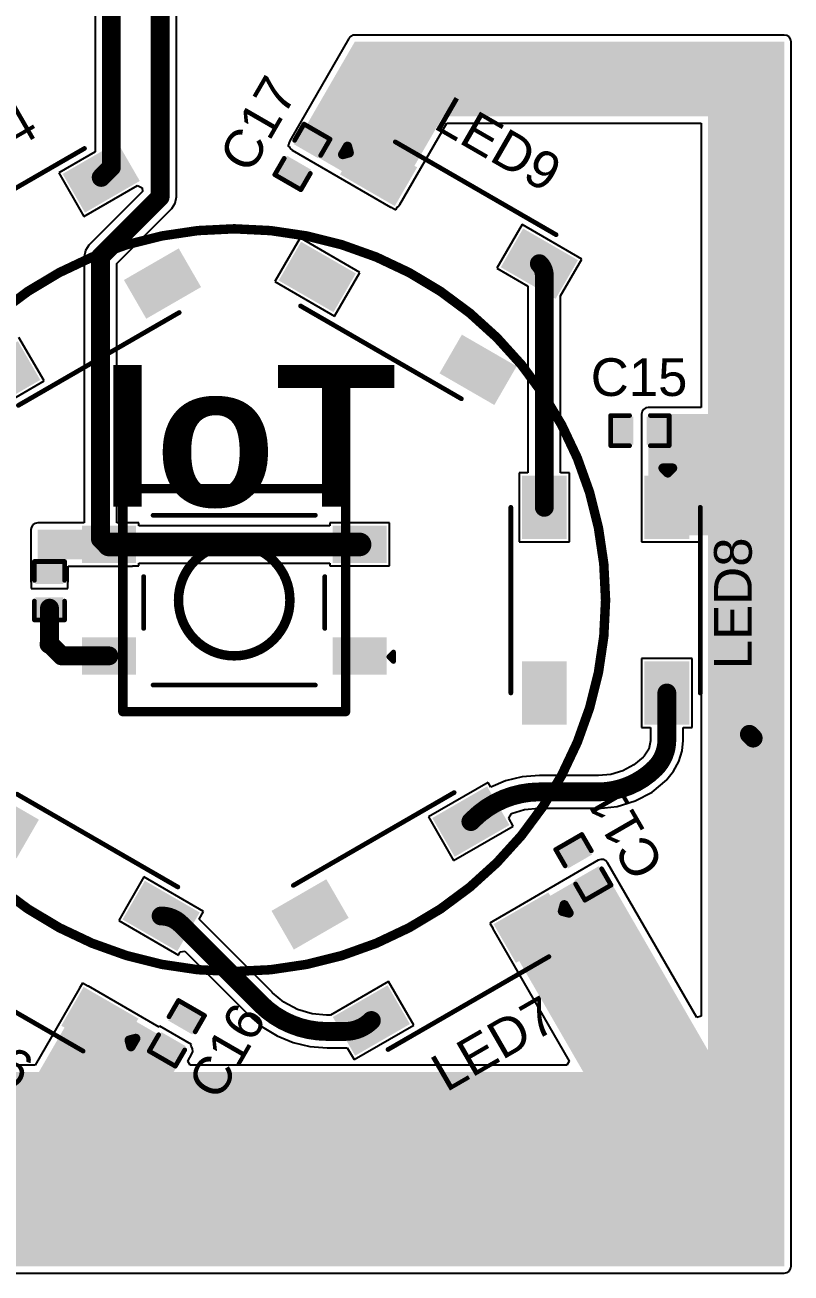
# Model space of a CAD drawing. Header units: inches. Extents: x -5 to 433, y -20 to 71.
# Drawn here: x 34.36 to 54.99, y 6.88 to 40.49 of the extents above; entities that cross this region are included whole.
import ezdxf

# ---------------------------------------------------------------- set-up
doc = ezdxf.new("R2010")
doc.units = ezdxf.units.IN
for name, color, linetype in [('Deimensions', 6, 'Continuous'), ('Top Layer', 1, 'Continuous'), ('Top Overlay', 2, 'Continuous'), ('Top Paste', 8, 'Continuous'), ('Top Solder', 216, 'Continuous')]:
    doc.layers.add(name, color=color, linetype=linetype)
doc.styles.add('Arial', font='', dxfattribs={"height": 0.2})
doc.styles.add('Arial_Bold', font='', dxfattribs={"height": 0.2})
doc.styles.get('Arial').set_extended_font_data('Arial')
doc.styles.get('Arial_Bold').set_extended_font_data('Arial', bold=True)

# ---------------------------------------------------------------- blocks, each defined once
blk = doc.blocks.new('C___0402_13')
at = {"layer": 'Top Layer'}
for points in [[(-0.699, -0.318), (-0.699, 0.318), (-0.241, 0.318), (-0.241, -0.318)], [(0.241, -0.318), (0.241, 0.318), (0.699, 0.318), (0.699, -0.318)]]:
    blk.add_hatch(color=1, dxfattribs=at).paths.add_polyline_path(points)
at = {"layer": 'Top Paste'}
for points in [[(-0.699, -0.318), (-0.699, 0.318), (-0.241, 0.318), (-0.241, -0.318)], [(0.241, -0.318), (0.241, 0.318), (0.699, 0.318), (0.699, -0.318)]]:
    blk.add_hatch(color=8, dxfattribs=at).paths.add_polyline_path(points)
at = {"layer": 'Top Solder'}
for points in [[(-0.758, -0.377), (-0.758, 0.377), (-0.181, 0.377), (-0.181, -0.377)], [(0.181, -0.377), (0.181, 0.377), (0.758, 0.377), (0.758, -0.377)]]:
    blk.add_hatch(color=216, dxfattribs=at).paths.add_polyline_path(points)
at = {"layer": 'Top Overlay'}
for points in [[(-0.787, 0.406, 0.127, 0.127, 0), (-0.279, 0.406, 0.127, 0.127, 0)], [(-0.787, 0.406, 0.127, 0.127, 0), (-0.787, -0.406, 0.127, 0.127, 0)], [(0.279, 0.406, 0.127, 0.127, 0), (0.787, 0.406, 0.127, 0.127, 0)], [(0.787, 0.406, 0.127, 0.127, 0), (0.787, -0.406, 0.127, 0.127, 0)], [(-0.787, -0.406, 0.127, 0.127, 0), (-0.279, -0.406, 0.127, 0.127, 0)], [(0.279, -0.406, 0.127, 0.127, 0), (0.787, -0.406, 0.127, 0.127, 0)]]:
    blk.add_lwpolyline(points, format="xyseb", dxfattribs=at)
for points in [[(-0.819, 0.406, 0.0635, 0.0635, 1), (-0.756, 0.406, 0.0635, 0.0635, 1)], [(-0.819, 0.406, 0.0635, 0.0635, 1), (-0.756, 0.406, 0.0635, 0.0635, 1)], [(-0.311, 0.406, 0.0635, 0.0635, 1), (-0.248, 0.406, 0.0635, 0.0635, 1)], [(0.248, 0.406, 0.0635, 0.0635, 1), (0.311, 0.406, 0.0635, 0.0635, 1)], [(0.756, 0.406, 0.0635, 0.0635, 1), (0.819, 0.406, 0.0635, 0.0635, 1)], [(0.756, 0.406, 0.0635, 0.0635, 1), (0.819, 0.406, 0.0635, 0.0635, 1)], [(-0.819, -0.406, 0.0635, 0.0635, 1), (-0.756, -0.406, 0.0635, 0.0635, 1)], [(-0.819, -0.406, 0.0635, 0.0635, 1), (-0.756, -0.406, 0.0635, 0.0635, 1)], [(-0.311, -0.406, 0.0635, 0.0635, 1), (-0.248, -0.406, 0.0635, 0.0635, 1)], [(0.248, -0.406, 0.0635, 0.0635, 1), (0.311, -0.406, 0.0635, 0.0635, 1)], [(0.756, -0.406, 0.0635, 0.0635, 1), (0.819, -0.406, 0.0635, 0.0635, 1)], [(0.756, -0.406, 0.0635, 0.0635, 1), (0.819, -0.406, 0.0635, 0.0635, 1)]]:
    blk.add_lwpolyline(points, format="xyseb", close=True, dxfattribs=at)
blk = doc.blocks.new('GT_TC074E_H080_L1_18')
at = {"layer": 'Top Layer'}
for points in [[(-4, 1.9), (-2.75, 1.9), (-2.75, 1.1), (-4, 1.1)], [(2.75, 1.9), (4, 1.9), (4, 1.1), (2.75, 1.1)], [(-4, -1.1), (-2.75, -1.1), (-2.75, -1.9), (-4, -1.9)], [(2.75, -1.1), (4, -1.1), (4, -1.9), (2.75, -1.9)]]:
    blk.add_hatch(color=1, dxfattribs=at).paths.add_polyline_path(points)
at = {"layer": 'Top Paste'}
for points in [[(-4, 1.9), (-2.75, 1.9), (-2.75, 1.1), (-4, 1.1)], [(2.75, 1.9), (4, 1.9), (4, 1.1), (2.75, 1.1)], [(-4, -1.1), (-2.75, -1.1), (-2.75, -1.9), (-4, -1.9)], [(2.75, -1.1), (4, -1.1), (4, -1.9), (2.75, -1.9)]]:
    blk.add_hatch(color=8, dxfattribs=at).paths.add_polyline_path(points)
at = {"layer": 'Top Solder'}
for points in [[(-4.102, 2.002), (-2.648, 2.002), (-2.648, 0.998), (-4.102, 0.998)], [(2.648, 2.002), (4.102, 2.002), (4.102, 0.998), (2.648, 0.998)], [(-4.102, -0.998), (-2.648, -0.998), (-2.648, -2.002), (-4.102, -2.002)], [(2.648, -0.998), (4.102, -0.998), (4.102, -2.002), (2.648, -2.002)]]:
    blk.add_hatch(color=216, dxfattribs=at).paths.add_polyline_path(points)
at = {"layer": 'Top Overlay'}
for points in [[(2.184, 2.286, 0.127, 0.127, 0), (-2.184, 2.286, 0.127, 0.127, 0)], [(-4.289, 1.652, 0.127, 0.127, 0), (-4.289, 1.398, 0.127, 0.127, 0)], [(-4.162, 1.525, 0.127, 0.127, 0), (-4.289, 1.652, 0.127, 0.127, 0)], [(-4.162, 1.525, 0.127, 0.127, 0), (-4.289, 1.398, 0.127, 0.127, 0)], [(-2.438, 0.762, 0.127, 0.127, 0), (-2.438, -0.635, 0.127, 0.127, 0)], [(2.438, 0.762, 0.127, 0.127, 0), (2.438, -0.635, 0.127, 0.127, 0)], [(2.184, -2.286, 0.127, 0.127, 0), (-2.184, -2.286, 0.127, 0.127, 0)]]:
    blk.add_lwpolyline(points, format="xyseb", dxfattribs=at)
for points in [[(-2.216, 2.286, 0.0635, 0.0635, 1), (-2.153, 2.286, 0.0635, 0.0635, 1)], [(2.153, 2.286, 0.0635, 0.0635, 1), (2.216, 2.286, 0.0635, 0.0635, 1)], [(-4.321, 1.652, 0.0635, 0.0635, 1), (-4.258, 1.652, 0.0635, 0.0635, 1)], [(-4.321, 1.652, 0.0635, 0.0635, 1), (-4.258, 1.652, 0.0635, 0.0635, 1)], [(-4.321, 1.398, 0.0635, 0.0635, 1), (-4.258, 1.398, 0.0635, 0.0635, 1)], [(-4.321, 1.398, 0.0635, 0.0635, 1), (-4.258, 1.398, 0.0635, 0.0635, 1)], [(-4.194, 1.525, 0.0635, 0.0635, 1), (-4.131, 1.525, 0.0635, 0.0635, 1)], [(-4.194, 1.525, 0.0635, 0.0635, 1), (-4.131, 1.525, 0.0635, 0.0635, 1)], [(-2.47, 0.762, 0.0635, 0.0635, 1), (-2.407, 0.762, 0.0635, 0.0635, 1)], [(2.407, 0.762, 0.0635, 0.0635, 1), (2.47, 0.762, 0.0635, 0.0635, 1)], [(-2.47, -0.635, 0.0635, 0.0635, 1), (-2.407, -0.635, 0.0635, 0.0635, 1)], [(2.407, -0.635, 0.0635, 0.0635, 1), (2.47, -0.635, 0.0635, 0.0635, 1)], [(-2.216, -2.286, 0.0635, 0.0635, 1), (-2.153, -2.286, 0.0635, 0.0635, 1)], [(2.153, -2.286, 0.0635, 0.0635, 1), (2.216, -2.286, 0.0635, 0.0635, 1)]]:
    blk.add_lwpolyline(points, format="xyseb", close=True, dxfattribs=at)
blk = doc.blocks.new('WS2812B_XF02_W_21')
at = {"layer": 'Top Layer'}
for points in [[(-3.25, 2.15), (-1.75, 2.15), (-1.75, 1.15), (-3.25, 1.15)], [(3.25, 1.15), (1.75, 1.15), (1.75, 2.15), (3.25, 2.15)], [(-3.25, -1.15), (-1.75, -1.15), (-1.75, -2.15), (-3.25, -2.15)], [(1.75, -1.15), (3.25, -1.15), (3.25, -2.15), (1.75, -2.15)]]:
    blk.add_hatch(color=1, dxfattribs=at).paths.add_polyline_path(points)
at = {"layer": 'Top Paste'}
for points in [[(-3.25, 2.15), (-1.75, 2.15), (-1.75, 1.15), (-3.25, 1.15)], [(3.25, 1.15), (1.75, 1.15), (1.75, 2.15), (3.25, 2.15)], [(-3.25, -1.15), (-1.75, -1.15), (-1.75, -2.15), (-3.25, -2.15)], [(1.75, -1.15), (3.25, -1.15), (3.25, -2.15), (1.75, -2.15)]]:
    blk.add_hatch(color=8, dxfattribs=at).paths.add_polyline_path(points)
at = {"layer": 'Top Solder'}
for points in [[(-3.352, 2.252), (-1.648, 2.252), (-1.648, 1.048), (-3.352, 1.048)], [(3.352, 1.048), (1.648, 1.048), (1.648, 2.252), (3.352, 2.252)], [(-3.352, -1.048), (-1.648, -1.048), (-1.648, -2.252), (-3.352, -2.252)], [(1.648, -1.048), (3.352, -1.048), (3.352, -2.252), (1.648, -2.252)]]:
    blk.add_hatch(color=216, dxfattribs=at).paths.add_polyline_path(points)
at = {"layer": 'Top Overlay'}
for points in [[(-2.5, 2.551, 0.127, 0.127, 0), (2.5, 2.551, 0.127, 0.127, 0)], [(-3.556, 1.549, 0.254, 0.254, 0), (-3.556, 1.803, 0.254, 0.254, 0)], [(-3.556, 1.803, 0.254, 0.254, 0), (-3.429, 1.676, 0.254, 0.254, 0)], [(-3.556, 1.549, 0.254, 0.254, 0), (-3.429, 1.676, 0.254, 0.254, 0)], [(-2.5, -2.551, 0.127, 0.127, 0), (2.5, -2.551, 0.127, 0.127, 0)]]:
    blk.add_lwpolyline(points, format="xyseb", dxfattribs=at)
for points in [[(-2.532, 2.551, 0.0635, 0.0635, 1), (-2.468, 2.551, 0.0635, 0.0635, 1)], [(2.468, 2.551, 0.0635, 0.0635, 1), (2.532, 2.551, 0.0635, 0.0635, 1)], [(-3.619, 1.803, 0.127, 0.127, 1), (-3.493, 1.803, 0.127, 0.127, 1)], [(-3.619, 1.803, 0.127, 0.127, 1), (-3.493, 1.803, 0.127, 0.127, 1)], [(-3.493, 1.676, 0.127, 0.127, 1), (-3.366, 1.676, 0.127, 0.127, 1)], [(-3.493, 1.676, 0.127, 0.127, 1), (-3.366, 1.676, 0.127, 0.127, 1)], [(-3.619, 1.549, 0.127, 0.127, 1), (-3.493, 1.549, 0.127, 0.127, 1)], [(-3.619, 1.549, 0.127, 0.127, 1), (-3.493, 1.549, 0.127, 0.127, 1)], [(-2.532, -2.551, 0.0635, 0.0635, 1), (-2.468, -2.551, 0.0635, 0.0635, 1)], [(2.468, -2.551, 0.0635, 0.0635, 1), (2.532, -2.551, 0.0635, 0.0635, 1)]]:
    blk.add_lwpolyline(points, format="xyseb", close=True, dxfattribs=at)
blk = doc.blocks.new('WS2812B_XF02_W_22')
at = {"layer": 'Top Layer'}
for points in [[(-3.25, 2.15), (-1.75, 2.15), (-1.75, 1.15), (-3.25, 1.15)], [(3.25, 1.15), (1.75, 1.15), (1.75, 2.15), (3.25, 2.15)], [(-3.25, -1.15), (-1.75, -1.15), (-1.75, -2.15), (-3.25, -2.15)], [(1.75, -1.15), (3.25, -1.15), (3.25, -2.15), (1.75, -2.15)]]:
    blk.add_hatch(color=1, dxfattribs=at).paths.add_polyline_path(points)
at = {"layer": 'Top Paste'}
for points in [[(-3.25, 2.15), (-1.75, 2.15), (-1.75, 1.15), (-3.25, 1.15)], [(3.25, 1.15), (1.75, 1.15), (1.75, 2.15), (3.25, 2.15)], [(-3.25, -1.15), (-1.75, -1.15), (-1.75, -2.15), (-3.25, -2.15)], [(1.75, -1.15), (3.25, -1.15), (3.25, -2.15), (1.75, -2.15)]]:
    blk.add_hatch(color=8, dxfattribs=at).paths.add_polyline_path(points)
at = {"layer": 'Top Solder'}
for points in [[(-3.352, 2.252), (-1.648, 2.252), (-1.648, 1.048), (-3.352, 1.048)], [(3.352, 1.048), (1.648, 1.048), (1.648, 2.252), (3.352, 2.252)], [(-3.352, -1.048), (-1.648, -1.048), (-1.648, -2.252), (-3.352, -2.252)], [(1.648, -1.048), (3.352, -1.048), (3.352, -2.252), (1.648, -2.252)]]:
    blk.add_hatch(color=216, dxfattribs=at).paths.add_polyline_path(points)
at = {"layer": 'Top Overlay'}
for points in [[(2.5, 2.551, 0.127, 0.127, 0), (-2.5, 2.551, 0.127, 0.127, 0)], [(-3.429, 1.676, 0.254, 0.254, 0), (-3.556, 1.803, 0.254, 0.254, 0)], [(-3.556, 1.549, 0.254, 0.254, 0), (-3.556, 1.803, 0.254, 0.254, 0)], [(-3.556, 1.549, 0.254, 0.254, 0), (-3.429, 1.676, 0.254, 0.254, 0)], [(2.5, -2.551, 0.127, 0.127, 0), (-2.5, -2.551, 0.127, 0.127, 0)]]:
    blk.add_lwpolyline(points, format="xyseb", dxfattribs=at)
for points in [[(-2.532, 2.551, 0.0635, 0.0635, 1), (-2.468, 2.551, 0.0635, 0.0635, 1)], [(2.468, 2.551, 0.0635, 0.0635, 1), (2.532, 2.551, 0.0635, 0.0635, 1)], [(-3.619, 1.803, 0.127, 0.127, 1), (-3.493, 1.803, 0.127, 0.127, 1)], [(-3.619, 1.803, 0.127, 0.127, 1), (-3.493, 1.803, 0.127, 0.127, 1)], [(-3.493, 1.676, 0.127, 0.127, 1), (-3.365, 1.676, 0.127, 0.127, 1)], [(-3.493, 1.676, 0.127, 0.127, 1), (-3.365, 1.676, 0.127, 0.127, 1)], [(-3.619, 1.549, 0.127, 0.127, 1), (-3.493, 1.549, 0.127, 0.127, 1)], [(-3.619, 1.549, 0.127, 0.127, 1), (-3.493, 1.549, 0.127, 0.127, 1)], [(-2.532, -2.551, 0.0635, 0.0635, 1), (-2.468, -2.551, 0.0635, 0.0635, 1)], [(2.468, -2.551, 0.0635, 0.0635, 1), (2.532, -2.551, 0.0635, 0.0635, 1)]]:
    blk.add_lwpolyline(points, format="xyseb", close=True, dxfattribs=at)
blk = doc.blocks.new('WS2812B_XF02_W_23')
at = {"layer": 'Top Layer'}
for points in [[(-3.25, 2.15), (-1.75, 2.15), (-1.75, 1.15), (-3.25, 1.15)], [(3.25, 1.15), (1.75, 1.15), (1.75, 2.15), (3.25, 2.15)], [(-3.25, -1.15), (-1.75, -1.15), (-1.75, -2.15), (-3.25, -2.15)], [(1.75, -1.15), (3.25, -1.15), (3.25, -2.15), (1.75, -2.15)]]:
    blk.add_hatch(color=1, dxfattribs=at).paths.add_polyline_path(points)
at = {"layer": 'Top Paste'}
for points in [[(-3.25, 2.15), (-1.75, 2.15), (-1.75, 1.15), (-3.25, 1.15)], [(3.25, 1.15), (1.75, 1.15), (1.75, 2.15), (3.25, 2.15)], [(-3.25, -1.15), (-1.75, -1.15), (-1.75, -2.15), (-3.25, -2.15)], [(1.75, -1.15), (3.25, -1.15), (3.25, -2.15), (1.75, -2.15)]]:
    blk.add_hatch(color=8, dxfattribs=at).paths.add_polyline_path(points)
at = {"layer": 'Top Solder'}
for points in [[(-3.352, 2.252), (-1.648, 2.252), (-1.648, 1.048), (-3.352, 1.048)], [(3.352, 1.048), (1.648, 1.048), (1.648, 2.252), (3.352, 2.252)], [(-3.352, -1.048), (-1.648, -1.048), (-1.648, -2.252), (-3.352, -2.252)], [(1.648, -1.048), (3.352, -1.048), (3.352, -2.252), (1.648, -2.252)]]:
    blk.add_hatch(color=216, dxfattribs=at).paths.add_polyline_path(points)
at = {"layer": 'Top Overlay'}
for points in [[(2.5, 2.551, 0.127, 0.127, 0), (-2.5, 2.551, 0.127, 0.127, 0)], [(-3.429, 1.676, 0.254, 0.254, 0), (-3.556, 1.803, 0.254, 0.254, 0)], [(-3.556, 1.549, 0.254, 0.254, 0), (-3.556, 1.803, 0.254, 0.254, 0)], [(-3.429, 1.676, 0.254, 0.254, 0), (-3.556, 1.549, 0.254, 0.254, 0)], [(2.5, -2.551, 0.127, 0.127, 0), (-2.5, -2.551, 0.127, 0.127, 0)]]:
    blk.add_lwpolyline(points, format="xyseb", dxfattribs=at)
for points in [[(-2.532, 2.551, 0.0635, 0.0635, 1), (-2.468, 2.551, 0.0635, 0.0635, 1)], [(2.468, 2.551, 0.0635, 0.0635, 1), (2.532, 2.551, 0.0635, 0.0635, 1)], [(-3.62, 1.803, 0.127, 0.127, 1), (-3.493, 1.803, 0.127, 0.127, 1)], [(-3.62, 1.803, 0.127, 0.127, 1), (-3.493, 1.803, 0.127, 0.127, 1)], [(-3.493, 1.676, 0.127, 0.127, 1), (-3.365, 1.676, 0.127, 0.127, 1)], [(-3.493, 1.676, 0.127, 0.127, 1), (-3.365, 1.676, 0.127, 0.127, 1)], [(-3.62, 1.549, 0.127, 0.127, 1), (-3.493, 1.549, 0.127, 0.127, 1)], [(-3.62, 1.549, 0.127, 0.127, 1), (-3.493, 1.549, 0.127, 0.127, 1)], [(-2.532, -2.551, 0.0635, 0.0635, 1), (-2.468, -2.551, 0.0635, 0.0635, 1)], [(2.468, -2.551, 0.0635, 0.0635, 1), (2.532, -2.551, 0.0635, 0.0635, 1)]]:
    blk.add_lwpolyline(points, format="xyseb", close=True, dxfattribs=at)
blk = doc.blocks.new('WS2812B_XF02_W_24')
at = {"layer": 'Top Layer'}
for points in [[(-3.25, 2.15), (-1.75, 2.15), (-1.75, 1.15), (-3.25, 1.15)], [(3.25, 1.15), (1.75, 1.15), (1.75, 2.15), (3.25, 2.15)], [(-3.25, -1.15), (-1.75, -1.15), (-1.75, -2.15), (-3.25, -2.15)], [(1.75, -1.15), (3.25, -1.15), (3.25, -2.15), (1.75, -2.15)]]:
    blk.add_hatch(color=1, dxfattribs=at).paths.add_polyline_path(points)
at = {"layer": 'Top Paste'}
for points in [[(-3.25, 2.15), (-1.75, 2.15), (-1.75, 1.15), (-3.25, 1.15)], [(3.25, 1.15), (1.75, 1.15), (1.75, 2.15), (3.25, 2.15)], [(-3.25, -1.15), (-1.75, -1.15), (-1.75, -2.15), (-3.25, -2.15)], [(1.75, -1.15), (3.25, -1.15), (3.25, -2.15), (1.75, -2.15)]]:
    blk.add_hatch(color=8, dxfattribs=at).paths.add_polyline_path(points)
at = {"layer": 'Top Solder'}
for points in [[(-3.352, 2.252), (-1.648, 2.252), (-1.648, 1.048), (-3.352, 1.048)], [(3.352, 1.048), (1.648, 1.048), (1.648, 2.252), (3.352, 2.252)], [(-3.352, -1.048), (-1.648, -1.048), (-1.648, -2.252), (-3.352, -2.252)], [(1.648, -1.048), (3.352, -1.048), (3.352, -2.252), (1.648, -2.252)]]:
    blk.add_hatch(color=216, dxfattribs=at).paths.add_polyline_path(points)
at = {"layer": 'Top Overlay'}
for points in [[(2.5, 2.551, 0.127, 0.127, 0), (-2.5, 2.551, 0.127, 0.127, 0)], [(-3.556, 1.803, 0.254, 0.254, 0), (-3.556, 1.549, 0.254, 0.254, 0)], [(-3.429, 1.676, 0.254, 0.254, 0), (-3.556, 1.803, 0.254, 0.254, 0)], [(-3.429, 1.676, 0.254, 0.254, 0), (-3.556, 1.549, 0.254, 0.254, 0)], [(2.5, -2.551, 0.127, 0.127, 0), (-2.5, -2.551, 0.127, 0.127, 0)]]:
    blk.add_lwpolyline(points, format="xyseb", dxfattribs=at)
for points in [[(-2.532, 2.551, 0.0635, 0.0635, 1), (-2.468, 2.551, 0.0635, 0.0635, 1)], [(2.468, 2.551, 0.0635, 0.0635, 1), (2.532, 2.551, 0.0635, 0.0635, 1)], [(-3.619, 1.803, 0.127, 0.127, 1), (-3.493, 1.803, 0.127, 0.127, 1)], [(-3.619, 1.803, 0.127, 0.127, 1), (-3.493, 1.803, 0.127, 0.127, 1)], [(-3.493, 1.676, 0.127, 0.127, 1), (-3.366, 1.676, 0.127, 0.127, 1)], [(-3.493, 1.676, 0.127, 0.127, 1), (-3.366, 1.676, 0.127, 0.127, 1)], [(-3.619, 1.549, 0.127, 0.127, 1), (-3.493, 1.549, 0.127, 0.127, 1)], [(-3.619, 1.549, 0.127, 0.127, 1), (-3.493, 1.549, 0.127, 0.127, 1)], [(-2.532, -2.551, 0.0635, 0.0635, 1), (-2.468, -2.551, 0.0635, 0.0635, 1)], [(2.468, -2.551, 0.0635, 0.0635, 1), (2.532, -2.551, 0.0635, 0.0635, 1)]]:
    blk.add_lwpolyline(points, format="xyseb", close=True, dxfattribs=at)
blk = doc.blocks.new('WS2812B_XF02_W_26')
at = {"layer": 'Top Layer'}
for points in [[(-3.25, 2.15), (-1.75, 2.15), (-1.75, 1.15), (-3.25, 1.15)], [(3.25, 1.15), (1.75, 1.15), (1.75, 2.15), (3.25, 2.15)], [(-3.25, -1.15), (-1.75, -1.15), (-1.75, -2.15), (-3.25, -2.15)], [(1.75, -1.15), (3.25, -1.15), (3.25, -2.15), (1.75, -2.15)]]:
    blk.add_hatch(color=1, dxfattribs=at).paths.add_polyline_path(points)
at = {"layer": 'Top Paste'}
for points in [[(-3.25, 2.15), (-1.75, 2.15), (-1.75, 1.15), (-3.25, 1.15)], [(3.25, 1.15), (1.75, 1.15), (1.75, 2.15), (3.25, 2.15)], [(-3.25, -1.15), (-1.75, -1.15), (-1.75, -2.15), (-3.25, -2.15)], [(1.75, -1.15), (3.25, -1.15), (3.25, -2.15), (1.75, -2.15)]]:
    blk.add_hatch(color=8, dxfattribs=at).paths.add_polyline_path(points)
at = {"layer": 'Top Solder'}
for points in [[(-3.352, 2.252), (-1.648, 2.252), (-1.648, 1.048), (-3.352, 1.048)], [(3.352, 1.048), (1.648, 1.048), (1.648, 2.252), (3.352, 2.252)], [(-3.352, -1.048), (-1.648, -1.048), (-1.648, -2.252), (-3.352, -2.252)], [(1.648, -1.048), (3.352, -1.048), (3.352, -2.252), (1.648, -2.252)]]:
    blk.add_hatch(color=216, dxfattribs=at).paths.add_polyline_path(points)
at = {"layer": 'Top Overlay'}
for points in [[(-2.5, 2.551, 0.127, 0.127, 0), (2.5, 2.551, 0.127, 0.127, 0)], [(-3.556, 1.803, 0.254, 0.254, 0), (-3.556, 1.549, 0.254, 0.254, 0)], [(-3.556, 1.803, 0.254, 0.254, 0), (-3.429, 1.676, 0.254, 0.254, 0)], [(-3.556, 1.549, 0.254, 0.254, 0), (-3.429, 1.676, 0.254, 0.254, 0)], [(-2.5, -2.551, 0.127, 0.127, 0), (2.5, -2.551, 0.127, 0.127, 0)]]:
    blk.add_lwpolyline(points, format="xyseb", dxfattribs=at)
for points in [[(-2.532, 2.551, 0.0635, 0.0635, 1), (-2.468, 2.551, 0.0635, 0.0635, 1)], [(2.468, 2.551, 0.0635, 0.0635, 1), (2.532, 2.551, 0.0635, 0.0635, 1)], [(-3.619, 1.803, 0.127, 0.127, 1), (-3.493, 1.803, 0.127, 0.127, 1)], [(-3.619, 1.803, 0.127, 0.127, 1), (-3.493, 1.803, 0.127, 0.127, 1)], [(-3.493, 1.676, 0.127, 0.127, 1), (-3.365, 1.676, 0.127, 0.127, 1)], [(-3.493, 1.676, 0.127, 0.127, 1), (-3.365, 1.676, 0.127, 0.127, 1)], [(-3.619, 1.549, 0.127, 0.127, 1), (-3.493, 1.549, 0.127, 0.127, 1)], [(-3.619, 1.549, 0.127, 0.127, 1), (-3.493, 1.549, 0.127, 0.127, 1)], [(-2.532, -2.551, 0.0635, 0.0635, 1), (-2.468, -2.551, 0.0635, 0.0635, 1)], [(2.468, -2.551, 0.0635, 0.0635, 1), (2.532, -2.551, 0.0635, 0.0635, 1)]]:
    blk.add_lwpolyline(points, format="xyseb", close=True, dxfattribs=at)
blk = doc.blocks.new('C___0402_32')
at = {"layer": 'Top Layer'}
for points in [[(-0.699, -0.318), (-0.699, 0.318), (-0.241, 0.318), (-0.241, -0.318)], [(0.241, -0.318), (0.241, 0.318), (0.699, 0.318), (0.699, -0.318)]]:
    blk.add_hatch(color=1, dxfattribs=at).paths.add_polyline_path(points)
at = {"layer": 'Top Paste'}
for points in [[(-0.699, -0.318), (-0.699, 0.318), (-0.241, 0.318), (-0.241, -0.318)], [(0.241, -0.318), (0.241, 0.318), (0.699, 0.318), (0.699, -0.318)]]:
    blk.add_hatch(color=8, dxfattribs=at).paths.add_polyline_path(points)
at = {"layer": 'Top Solder'}
for points in [[(-0.758, -0.377), (-0.758, 0.377), (-0.181, 0.377), (-0.181, -0.377)], [(0.181, -0.377), (0.181, 0.377), (0.758, 0.377), (0.758, -0.377)]]:
    blk.add_hatch(color=216, dxfattribs=at).paths.add_polyline_path(points)
at = {"layer": 'Top Overlay'}
for points in [[(-0.787, 0.406, 0.127, 0.127, 0), (-0.787, -0.406, 0.127, 0.127, 0)], [(-0.787, 0.406, 0.127, 0.127, 0), (-0.279, 0.406, 0.127, 0.127, 0)], [(0.279, 0.406, 0.127, 0.127, 0), (0.787, 0.406, 0.127, 0.127, 0)], [(0.787, 0.406, 0.127, 0.127, 0), (0.787, -0.406, 0.127, 0.127, 0)], [(-0.787, -0.406, 0.127, 0.127, 0), (-0.279, -0.406, 0.127, 0.127, 0)], [(0.279, -0.406, 0.127, 0.127, 0), (0.787, -0.406, 0.127, 0.127, 0)]]:
    blk.add_lwpolyline(points, format="xyseb", dxfattribs=at)
for points in [[(-0.819, 0.406, 0.0635, 0.0635, 1), (-0.756, 0.406, 0.0635, 0.0635, 1)], [(-0.819, 0.406, 0.0635, 0.0635, 1), (-0.756, 0.406, 0.0635, 0.0635, 1)], [(-0.311, 0.406, 0.0635, 0.0635, 1), (-0.248, 0.406, 0.0635, 0.0635, 1)], [(0.248, 0.406, 0.0635, 0.0635, 1), (0.311, 0.406, 0.0635, 0.0635, 1)], [(0.756, 0.406, 0.0635, 0.0635, 1), (0.819, 0.406, 0.0635, 0.0635, 1)], [(0.756, 0.406, 0.0635, 0.0635, 1), (0.819, 0.406, 0.0635, 0.0635, 1)], [(-0.819, -0.406, 0.0635, 0.0635, 1), (-0.756, -0.406, 0.0635, 0.0635, 1)], [(-0.819, -0.406, 0.0635, 0.0635, 1), (-0.756, -0.406, 0.0635, 0.0635, 1)], [(-0.311, -0.406, 0.0635, 0.0635, 1), (-0.248, -0.406, 0.0635, 0.0635, 1)], [(0.248, -0.406, 0.0635, 0.0635, 1), (0.311, -0.406, 0.0635, 0.0635, 1)], [(0.756, -0.406, 0.0635, 0.0635, 1), (0.819, -0.406, 0.0635, 0.0635, 1)], [(0.756, -0.406, 0.0635, 0.0635, 1), (0.819, -0.406, 0.0635, 0.0635, 1)]]:
    blk.add_lwpolyline(points, format="xyseb", close=True, dxfattribs=at)
blk = doc.blocks.new('C___0402_33')
at = {"layer": 'Top Layer'}
for points in [[(-0.699, -0.318), (-0.699, 0.318), (-0.241, 0.318), (-0.241, -0.318)], [(0.241, -0.318), (0.241, 0.318), (0.699, 0.318), (0.699, -0.318)]]:
    blk.add_hatch(color=1, dxfattribs=at).paths.add_polyline_path(points)
at = {"layer": 'Top Paste'}
for points in [[(-0.699, -0.318), (-0.699, 0.318), (-0.241, 0.318), (-0.241, -0.318)], [(0.241, -0.318), (0.241, 0.318), (0.699, 0.318), (0.699, -0.318)]]:
    blk.add_hatch(color=8, dxfattribs=at).paths.add_polyline_path(points)
at = {"layer": 'Top Solder'}
for points in [[(-0.758, -0.377), (-0.758, 0.377), (-0.181, 0.377), (-0.181, -0.377)], [(0.181, -0.377), (0.181, 0.377), (0.758, 0.377), (0.758, -0.377)]]:
    blk.add_hatch(color=216, dxfattribs=at).paths.add_polyline_path(points)
at = {"layer": 'Top Overlay'}
for points in [[(-0.787, -0.406, 0.127, 0.127, 0), (-0.787, 0.406, 0.127, 0.127, 0)], [(-0.279, 0.406, 0.127, 0.127, 0), (-0.787, 0.406, 0.127, 0.127, 0)], [(0.787, 0.406, 0.127, 0.127, 0), (0.279, 0.406, 0.127, 0.127, 0)], [(0.787, -0.406, 0.127, 0.127, 0), (0.787, 0.406, 0.127, 0.127, 0)], [(-0.279, -0.406, 0.127, 0.127, 0), (-0.787, -0.406, 0.127, 0.127, 0)], [(0.787, -0.406, 0.127, 0.127, 0), (0.279, -0.406, 0.127, 0.127, 0)]]:
    blk.add_lwpolyline(points, format="xyseb", dxfattribs=at)
for points in [[(-0.819, 0.406, 0.0635, 0.0635, 1), (-0.756, 0.406, 0.0635, 0.0635, 1)], [(-0.819, 0.406, 0.0635, 0.0635, 1), (-0.756, 0.406, 0.0635, 0.0635, 1)], [(-0.311, 0.406, 0.0635, 0.0635, 1), (-0.248, 0.406, 0.0635, 0.0635, 1)], [(0.248, 0.406, 0.0635, 0.0635, 1), (0.311, 0.406, 0.0635, 0.0635, 1)], [(0.756, 0.406, 0.0635, 0.0635, 1), (0.819, 0.406, 0.0635, 0.0635, 1)], [(0.756, 0.406, 0.0635, 0.0635, 1), (0.819, 0.406, 0.0635, 0.0635, 1)], [(-0.819, -0.406, 0.0635, 0.0635, 1), (-0.756, -0.406, 0.0635, 0.0635, 1)], [(-0.819, -0.406, 0.0635, 0.0635, 1), (-0.756, -0.406, 0.0635, 0.0635, 1)], [(-0.311, -0.406, 0.0635, 0.0635, 1), (-0.248, -0.406, 0.0635, 0.0635, 1)], [(0.248, -0.406, 0.0635, 0.0635, 1), (0.311, -0.406, 0.0635, 0.0635, 1)], [(0.756, -0.406, 0.0635, 0.0635, 1), (0.819, -0.406, 0.0635, 0.0635, 1)], [(0.756, -0.406, 0.0635, 0.0635, 1), (0.819, -0.406, 0.0635, 0.0635, 1)]]:
    blk.add_lwpolyline(points, format="xyseb", close=True, dxfattribs=at)
blk = doc.blocks.new('C___0402_34')
at = {"layer": 'Top Layer'}
for points in [[(-0.699, -0.318), (-0.699, 0.318), (-0.241, 0.318), (-0.241, -0.318)], [(0.241, -0.318), (0.241, 0.318), (0.699, 0.318), (0.699, -0.318)]]:
    blk.add_hatch(color=1, dxfattribs=at).paths.add_polyline_path(points)
at = {"layer": 'Top Paste'}
for points in [[(-0.699, -0.318), (-0.699, 0.318), (-0.241, 0.318), (-0.241, -0.318)], [(0.241, -0.318), (0.241, 0.318), (0.699, 0.318), (0.699, -0.318)]]:
    blk.add_hatch(color=8, dxfattribs=at).paths.add_polyline_path(points)
at = {"layer": 'Top Solder'}
for points in [[(-0.758, -0.377), (-0.758, 0.377), (-0.181, 0.377), (-0.181, -0.377)], [(0.181, -0.377), (0.181, 0.377), (0.758, 0.377), (0.758, -0.377)]]:
    blk.add_hatch(color=216, dxfattribs=at).paths.add_polyline_path(points)
at = {"layer": 'Top Overlay'}
for points in [[(-0.787, -0.406, 0.127, 0.127, 0), (-0.787, 0.406, 0.127, 0.127, 0)], [(-0.787, 0.406, 0.127, 0.127, 0), (-0.279, 0.406, 0.127, 0.127, 0)], [(0.279, 0.406, 0.127, 0.127, 0), (0.787, 0.406, 0.127, 0.127, 0)], [(0.787, -0.406, 0.127, 0.127, 0), (0.787, 0.406, 0.127, 0.127, 0)], [(-0.787, -0.406, 0.127, 0.127, 0), (-0.279, -0.406, 0.127, 0.127, 0)], [(0.279, -0.406, 0.127, 0.127, 0), (0.787, -0.406, 0.127, 0.127, 0)]]:
    blk.add_lwpolyline(points, format="xyseb", dxfattribs=at)
for points in [[(-0.819, 0.406, 0.0635, 0.0635, 1), (-0.756, 0.406, 0.0635, 0.0635, 1)], [(-0.819, 0.406, 0.0635, 0.0635, 1), (-0.756, 0.406, 0.0635, 0.0635, 1)], [(-0.311, 0.406, 0.0635, 0.0635, 1), (-0.248, 0.406, 0.0635, 0.0635, 1)], [(0.248, 0.406, 0.0635, 0.0635, 1), (0.311, 0.406, 0.0635, 0.0635, 1)], [(0.756, 0.406, 0.0635, 0.0635, 1), (0.819, 0.406, 0.0635, 0.0635, 1)], [(0.756, 0.406, 0.0635, 0.0635, 1), (0.819, 0.406, 0.0635, 0.0635, 1)], [(-0.819, -0.406, 0.0635, 0.0635, 1), (-0.756, -0.406, 0.0635, 0.0635, 1)], [(-0.819, -0.406, 0.0635, 0.0635, 1), (-0.756, -0.406, 0.0635, 0.0635, 1)], [(-0.311, -0.406, 0.0635, 0.0635, 1), (-0.248, -0.406, 0.0635, 0.0635, 1)], [(0.248, -0.406, 0.0635, 0.0635, 1), (0.311, -0.406, 0.0635, 0.0635, 1)], [(0.756, -0.406, 0.0635, 0.0635, 1), (0.819, -0.406, 0.0635, 0.0635, 1)], [(0.756, -0.406, 0.0635, 0.0635, 1), (0.819, -0.406, 0.0635, 0.0635, 1)]]:
    blk.add_lwpolyline(points, format="xyseb", close=True, dxfattribs=at)
blk = doc.blocks.new('C___0402_37')
at = {"layer": 'Top Layer'}
for points in [[(-0.699, -0.318), (-0.699, 0.317), (-0.241, 0.317), (-0.241, -0.318)], [(0.241, -0.318), (0.241, 0.317), (0.699, 0.317), (0.699, -0.318)]]:
    blk.add_hatch(color=1, dxfattribs=at).paths.add_polyline_path(points)
at = {"layer": 'Top Paste'}
for points in [[(-0.699, -0.318), (-0.699, 0.317), (-0.241, 0.317), (-0.241, -0.318)], [(0.241, -0.318), (0.241, 0.317), (0.699, 0.317), (0.699, -0.318)]]:
    blk.add_hatch(color=8, dxfattribs=at).paths.add_polyline_path(points)
at = {"layer": 'Top Solder'}
for points in [[(-0.758, -0.377), (-0.758, 0.377), (-0.181, 0.377), (-0.181, -0.377)], [(0.181, -0.377), (0.181, 0.377), (0.758, 0.377), (0.758, -0.377)]]:
    blk.add_hatch(color=216, dxfattribs=at).paths.add_polyline_path(points)
at = {"layer": 'Top Overlay'}
for points in [[(-0.787, -0.406, 0.127, 0.127, 0), (-0.787, 0.406, 0.127, 0.127, 0)], [(-0.787, 0.406, 0.127, 0.127, 0), (-0.279, 0.406, 0.127, 0.127, 0)], [(0.279, 0.406, 0.127, 0.127, 0), (0.787, 0.406, 0.127, 0.127, 0)], [(0.787, -0.406, 0.127, 0.127, 0), (0.787, 0.406, 0.127, 0.127, 0)], [(-0.787, -0.406, 0.127, 0.127, 0), (-0.279, -0.406, 0.127, 0.127, 0)], [(0.279, -0.406, 0.127, 0.127, 0), (0.787, -0.406, 0.127, 0.127, 0)]]:
    blk.add_lwpolyline(points, format="xyseb", dxfattribs=at)
for points in [[(-0.819, 0.406, 0.0635, 0.0635, 1), (-0.756, 0.406, 0.0635, 0.0635, 1)], [(-0.819, 0.406, 0.0635, 0.0635, 1), (-0.756, 0.406, 0.0635, 0.0635, 1)], [(-0.311, 0.406, 0.0635, 0.0635, 1), (-0.248, 0.406, 0.0635, 0.0635, 1)], [(0.248, 0.406, 0.0635, 0.0635, 1), (0.311, 0.406, 0.0635, 0.0635, 1)], [(0.756, 0.406, 0.0635, 0.0635, 1), (0.819, 0.406, 0.0635, 0.0635, 1)], [(0.756, 0.406, 0.0635, 0.0635, 1), (0.819, 0.406, 0.0635, 0.0635, 1)], [(-0.819, -0.406, 0.0635, 0.0635, 1), (-0.756, -0.406, 0.0635, 0.0635, 1)], [(-0.819, -0.406, 0.0635, 0.0635, 1), (-0.756, -0.406, 0.0635, 0.0635, 1)], [(-0.311, -0.406, 0.0635, 0.0635, 1), (-0.248, -0.406, 0.0635, 0.0635, 1)], [(0.248, -0.406, 0.0635, 0.0635, 1), (0.311, -0.406, 0.0635, 0.0635, 1)], [(0.756, -0.406, 0.0635, 0.0635, 1), (0.819, -0.406, 0.0635, 0.0635, 1)], [(0.756, -0.406, 0.0635, 0.0635, 1), (0.819, -0.406, 0.0635, 0.0635, 1)]]:
    blk.add_lwpolyline(points, format="xyseb", close=True, dxfattribs=at)

msp = doc.modelspace()

# ---------------------------------------------------------------- hatches: boundary and pattern name
at = {"layer": 'Top Layer'}
for points in [[(41.651, 37.275), (44.303, 35.744), (45.898, 38.506), (43.246, 40.037)], [(54.813, 40.037), (43.246, 40.037), (43.246, 38.031), (54.813, 38.031)], [(52.759, 10.369), (54.813, 10.369), (54.813, 40.037), (52.759, 40.037)], [(54.813, 30.01), (51.15, 30.01), (51.15, 26.75), (54.813, 26.75)], [(34.708, 26.1), (37.25, 26.1), (37.25, 26.9), (34.708, 26.9)], [(34.708, 25.495), (35.343, 25.495), (35.343, 26.9), (34.708, 26.9)], [(53.161, 12.179), (49.894, 17.837), (47.123, 16.238), (50.39, 10.58)], [(37.354, 10.533), (38.705, 12.873), (35.982, 14.445), (34.631, 12.105)], [(54.813, 12.294), (24.106, 12.294), (24.106, 7.061), (54.813, 7.061)]]:
    msp.add_hatch(color=1, dxfattribs=at).paths.add_polyline_path(points)

# ---------------------------------------------------------------- linework, layer by layer
at = {"layer": 'Deimensions'}
for points in [[(50, 25, 0.254, 0.254, 1), (30, 25, 0.254, 0.254, 1)], [(36.936, 28, 0.127, 0.127, 1), (37.063, 28, 0.127, 0.127, 1)], [(36.936, 28, 0.127, 0.127, 1), (37.063, 28, 0.127, 0.127, 1)], [(42.936, 28, 0.127, 0.127, 1), (43.063, 28, 0.127, 0.127, 1)], [(42.936, 28, 0.127, 0.127, 1), (43.063, 28, 0.127, 0.127, 1)], [(38.436, 25, 0.127, 0.127, 1), (38.563, 25, 0.127, 0.127, 1)], [(38.436, 25, 0.127, 0.127, 1), (38.563, 25, 0.127, 0.127, 1)], [(41.436, 25, 0.127, 0.127, 1), (41.563, 25, 0.127, 0.127, 1)], [(41.436, 25, 0.127, 0.127, 1), (41.563, 25, 0.127, 0.127, 1)], [(49.936, 25, 0.127, 0.127, 1), (50.063, 25, 0.127, 0.127, 1)], [(36.936, 22, 0.127, 0.127, 1), (37.063, 22, 0.127, 0.127, 1)], [(36.936, 22, 0.127, 0.127, 1), (37.063, 22, 0.127, 0.127, 1)], [(42.936, 22, 0.127, 0.127, 1), (43.063, 22, 0.127, 0.127, 1)], [(42.936, 22, 0.127, 0.127, 1), (43.063, 22, 0.127, 0.127, 1)]]:
    msp.add_lwpolyline(points, format="xyseb", close=True, dxfattribs=at)
for points in [[(37, 28, 0.254, 0.254, 0), (43, 28, 0.254, 0.254, 0)], [(37, 22, 0.254, 0.254, 0), (37, 28, 0.254, 0.254, 0)], [(43, 22, 0.254, 0.254, 0), (43, 28, 0.254, 0.254, 0)], [(38.5, 25, 0.254, 0.254, -1), (41.5, 25, 0.254, 0.254, 0)], [(41.5, 25, 0.254, 0.254, -1), (38.5, 25, 0.254, 0.254, 0)], [(37, 22, 0.254, 0.254, 0), (43, 22, 0.254, 0.254, 0)]]:
    msp.add_lwpolyline(points, format="xyseb", dxfattribs=at)
at = {"layer": 'Top Layer'}
for p, q in [((36.251, 49.327), (36.251, 37.07)), ((38.445, 35.857), (38.445, 48.096)), ((43.089, 40.128), (41.494, 37.365)), ((43.105, 40.146), (43.089, 40.128)), ((43.089, 40.128), (43.089, 40.128)), ((43.118, 40.166), (43.105, 40.146)), ((43.128, 40.172), (43.118, 40.166)), ((43.136, 40.181), (43.128, 40.172)), ((43.157, 40.192), (43.136, 40.181)), ((43.177, 40.205), (43.157, 40.192)), ((43.188, 40.207), (43.177, 40.205)), ((43.199, 40.212), (43.188, 40.207)), ((43.223, 40.214), (43.199, 40.212)), ((43.246, 40.219), (43.223, 40.214)), ((54.813, 40.219), (43.246, 40.219)), ((54.883, 40.205), (54.813, 40.219)), ((54.941, 40.166), (54.883, 40.205)), ((54.981, 40.107), (54.941, 40.166)), ((54.994, 40.037), (54.981, 40.107)), ((54.994, 38.031), (54.994, 40.037)), ((54.994, 30.01), (54.994, 38.031)), ((54.994, 38.031), (54.994, 38.031)), ((44.46, 35.653), (45.728, 37.849)), ((45.728, 37.849), (52.577, 37.849)), ((52.577, 37.849), (52.577, 30.191)), ((41.494, 37.365), (41.471, 37.298)), ((41.494, 37.365), (41.494, 37.365)), ((36.251, 37.07), (35.276, 36.507)), ((41.472, 37.293), (41.44, 37.239)), ((41.44, 37.239), (41.483, 37.214)), ((41.471, 37.298), (41.472, 37.293)), ((41.483, 37.214), (41.507, 37.164)), ((41.507, 37.164), (41.56, 37.118)), ((41.56, 37.118), (44.212, 35.587)), ((35.276, 36.507), (35.953, 35.333)), ((35.953, 35.333), (37.398, 36.167)), ((37.528, 36.003), (36.086, 34.561)), ((37.398, 36.167), (37.519, 36.102)), ((37.519, 36.102), (37.528, 36.003)), ((38.316, 35.546), (38.412, 35.689)), ((38.412, 35.689), (38.445, 35.857)), ((44.413, 35.6), (44.46, 35.653)), ((44.46, 35.653), (44.46, 35.653)), ((36.838, 34.067), (38.316, 35.546)), ((44.212, 35.587), (44.229, 35.581)), ((44.229, 35.581), (44.352, 35.51)), ((44.352, 35.51), (44.399, 35.593)), ((44.399, 35.593), (44.413, 35.6)), ((47.752, 35.112), (47.075, 33.938)), ((49.359, 34.184), (47.752, 35.112)), ((41.772, 34.754), (41.095, 33.58)), ((43.379, 33.826), (41.772, 34.754)), ((35.991, 34.418), (35.957, 34.25)), ((36.086, 34.561), (35.991, 34.418)), ((35.957, 34.25), (35.957, 27.081)), ((36.838, 27.081), (36.838, 34.067)), ((48.79, 33.199), (49.359, 34.184)), ((42.702, 32.652), (43.379, 33.826)), ((47.075, 33.938), (47.91, 33.456)), ((41.095, 33.58), (42.702, 32.652)), ((47.91, 33.456), (47.91, 28.428)), ((48.79, 28.428), (48.79, 33.199)), ((34.88, 30.903), (34.203, 32.077)), ((33.273, 29.975), (34.88, 30.903)), ((50.983, 30.079), (50.969, 30.01)), ((50.969, 30.01), (50.969, 26.75)), ((51.022, 30.138), (50.983, 30.079)), ((51.081, 30.178), (51.022, 30.138)), ((51.15, 30.191), (51.081, 30.178)), ((52.577, 30.191), (51.15, 30.191)), ((54.994, 26.75), (54.994, 30.01)), ((54.994, 30.01), (54.994, 30.01)), ((47.91, 28.428), (47.672, 28.428)), ((47.672, 28.428), (47.672, 26.572)), ((49.028, 28.428), (48.79, 28.428)), ((49.028, 26.572), (49.028, 28.428)), ((34.54, 26.969), (34.527, 26.9)), ((34.527, 26.9), (34.527, 26.1)), ((34.58, 27.028), (34.54, 26.969)), ((34.638, 27.067), (34.58, 27.028)), ((34.708, 27.081), (34.638, 27.067)), ((35.957, 27.081), (34.708, 27.081)), ((37.25, 27.081), (36.838, 27.081)), ((37.268, 27.078), (37.25, 27.081)), ((37.428, 27.078), (37.268, 27.078)), ((37.428, 27.005), (37.428, 27.078)), ((42.572, 27.005), (37.428, 27.005)), ((44.178, 27.078), (42.572, 27.078)), ((42.572, 27.078), (42.572, 27.005)), ((44.178, 25.922), (44.178, 27.078)), ((47.672, 26.572), (49.028, 26.572)), ((50.969, 26.75), (50.972, 26.733)), ((50.972, 26.733), (50.972, 26.572)), ((50.972, 26.572), (51.132, 26.572)), ((51.132, 26.572), (51.15, 26.569)), ((51.15, 26.569), (52.577, 26.569)), ((52.577, 26.569), (52.577, 13.798)), ((54.994, 12.294), (54.994, 26.75)), ((54.994, 26.75), (54.994, 26.75)), ((34.527, 26.1), (34.527, 25.495)), ((35.524, 25.495), (35.524, 25.919)), ((35.524, 25.919), (37.25, 25.919)), ((37.25, 25.919), (37.268, 25.922)), ((37.268, 25.922), (37.428, 25.922)), ((37.428, 25.922), (37.428, 25.995)), ((37.428, 25.995), (42.572, 25.995)), ((42.572, 25.995), (42.572, 25.922)), ((42.572, 25.922), (44.178, 25.922)), ((34.527, 25.495), (34.53, 25.48)), ((34.53, 25.48), (34.53, 25.318)), ((34.53, 25.318), (34.69, 25.318)), ((34.69, 25.318), (34.708, 25.314)), ((34.708, 25.314), (35.343, 25.314)), ((35.343, 25.314), (35.36, 25.318)), ((35.36, 25.318), (35.52, 25.318)), ((35.52, 25.476), (35.524, 25.495)), ((35.52, 25.318), (35.52, 25.476)), ((52.328, 23.428), (50.972, 23.428)), ((50.972, 23.428), (50.972, 21.572)), ((52.328, 21.572), (52.328, 23.428)), ((50.972, 21.572), (51.21, 21.572)), ((51.21, 21.572), (51.21, 21.237)), ((52.09, 21.237), (52.09, 21.572)), ((52.09, 21.572), (52.328, 21.572)), ((51.214, 21.216), (51.169, 20.988)), ((51.21, 21.237), (51.214, 21.216)), ((52.06, 20.94), (52.088, 21.225)), ((52.088, 21.225), (52.09, 21.237)), ((51.169, 20.988), (51.04, 20.795)), ((51.973, 20.655), (52.06, 20.94)), ((50.763, 20.565), (50.463, 20.405)), ((51.014, 20.772), (50.763, 20.565)), ((51.022, 20.784), (51.014, 20.772)), ((51.04, 20.795), (51.022, 20.784)), ((51.833, 20.392), (51.973, 20.655)), ((47.758, 20.242), (47.303, 20.132)), ((48.225, 20.278), (47.758, 20.242)), ((49.8, 20.278), (48.225, 20.278)), ((48.225, 20.278), (48.225, 20.278)), ((49.814, 20.275), (49.8, 20.278)), ((50.138, 20.307), (49.814, 20.275)), ((50.463, 20.405), (50.138, 20.307)), ((51.645, 20.161), (51.651, 20.171)), ((51.651, 20.171), (51.833, 20.392)), ((46.837, 20.089), (45.23, 19.161)), ((46.907, 19.968), (46.837, 20.089)), ((47.303, 20.132), (46.907, 19.968)), ((50.8, 19.592), (51.252, 19.833)), ((51.252, 19.833), (51.648, 20.158)), ((51.648, 20.158), (51.645, 20.161)), ((50.31, 19.443), (50.8, 19.592)), ((45.23, 19.161), (45.908, 17.987)), ((47.392, 19.127), (47.464, 19.257)), ((47.464, 19.257), (47.814, 19.363)), ((47.814, 19.363), (48.205, 19.401)), ((48.205, 19.401), (48.225, 19.397)), ((48.225, 19.397), (49.8, 19.397)), ((49.8, 19.393), (50.31, 19.443)), ((49.8, 19.397), (49.8, 19.393)), ((45.908, 17.987), (47.515, 18.915)), ((47.515, 18.915), (47.392, 19.127)), ((49.803, 17.994), (47.033, 16.395)), ((49.87, 18.017), (49.803, 17.994)), ((49.941, 18.013), (49.87, 18.017)), ((50.004, 17.981), (49.941, 18.013)), ((50.051, 17.928), (50.004, 17.981)), ((52.455, 13.765), (50.051, 17.928)), ((37.566, 17.546), (36.889, 16.372)), ((39.173, 16.618), (37.566, 17.546)), ((39.052, 16.409), (39.173, 16.618)), ((36.889, 16.372), (38.496, 15.444)), ((41.021, 14.44), (39.052, 16.409)), ((47.019, 16.383), (46.88, 16.303)), ((46.88, 16.303), (46.961, 16.164)), ((46.961, 16.164), (46.966, 16.147)), ((46.966, 16.147), (49.023, 12.585)), ((47.033, 16.395), (47.019, 16.383)), ((38.496, 15.444), (38.545, 15.529)), ((38.545, 15.529), (38.67, 15.546)), ((38.67, 15.546), (40.399, 13.817)), ((35.825, 14.536), (34.635, 12.475)), ((35.836, 14.549), (35.825, 14.536)), ((35.916, 14.688), (35.836, 14.549)), ((36.055, 14.608), (35.916, 14.688)), ((36.072, 14.602), (36.055, 14.608)), ((37.98, 13.501), (36.072, 14.602)), ((36.072, 14.602), (36.072, 14.602)), ((44.157, 14.731), (42.589, 13.825)), ((44.835, 13.557), (44.157, 14.731)), ((41.032, 14.423), (41.021, 14.44)), ((41.336, 14.174), (41.032, 14.423)), ((41.7, 13.979), (41.336, 14.174)), ((40.399, 13.817), (40.398, 13.817)), ((40.398, 13.817), (40.754, 13.513)), ((42.095, 13.86), (41.7, 13.979)), ((42.486, 13.821), (42.095, 13.86)), ((42.506, 13.825), (42.486, 13.821)), ((42.589, 13.825), (42.506, 13.825)), ((52.577, 13.798), (52.455, 13.765)), ((37.995, 13.527), (37.98, 13.501)), ((38.853, 13.032), (37.995, 13.527)), ((40.754, 13.513), (41.153, 13.269)), ((43.228, 12.629), (44.835, 13.557)), ((41.153, 13.269), (41.585, 13.09)), ((38.749, 12.585), (38.862, 12.782)), ((38.833, 12.997), (38.853, 13.032)), ((38.849, 12.983), (38.833, 12.997)), ((38.88, 12.92), (38.849, 12.983)), ((38.862, 12.782), (38.885, 12.849)), ((38.885, 12.849), (38.88, 12.92)), ((41.585, 13.09), (42.04, 12.98)), ((42.04, 12.98), (42.506, 12.944)), ((42.506, 12.944), (42.506, 12.944)), ((42.506, 12.944), (42.98, 12.944)), ((42.98, 12.941), (43.043, 12.949)), ((42.98, 12.944), (42.98, 12.941)), ((43.043, 12.949), (43.228, 12.629)), ((34.635, 12.475), (26.927, 12.475)), ((38.812, 12.475), (38.749, 12.585)), ((48.959, 12.475), (38.812, 12.475)), ((49.023, 12.585), (48.959, 12.475)), ((54.994, 7.061), (54.994, 12.294)), ((54.981, 6.992), (54.994, 7.061)), ((28.07, 6.88), (54.813, 6.88)), ((54.813, 6.88), (54.883, 6.894)), ((54.883, 6.894), (54.941, 6.933)), ((54.941, 6.933), (54.981, 6.992))]:
    msp.add_line(p, q, dxfattribs=at)
for points in [[(36.691, 36.657, 0.508, 0.508, 0), (36.691, 50.057, 0.508, 0.508, 0)], [(38.005, 35.857, 0.508, 0.508, 0), (38.005, 48.279, 0.508, 0.508, 0)], [(36.418, 36.384, 0.508, 0.508, 0), (36.691, 36.657, 0.508, 0.508, 0)], [(36.397, 34.25, 0.508, 0.508, 0), (38.005, 35.857, 0.508, 0.508, 0)], [(36.397, 26.646, 0.508, 0.508, 0), (36.397, 34.25, 0.508, 0.508, 0)], [(48.217, 34.061, 0.508, 0.508, -0.198912), (48.35, 33.74, 0.508, 0.508, 0)], [(48.35, 27.5, 0.508, 0.508, 0), (48.35, 33.74, 0.508, 0.508, 0)], [(36.397, 26.646, 0.508, 0.508, 0), (36.543, 26.5, 0.508, 0.508, 0)], [(36.543, 26.5, 0.508, 0.508, 0), (36.625, 26.5, 0.508, 0.508, 0)], [(36.625, 26.5, 0.635, 0.635, 0), (43.375, 26.5, 0.635, 0.635, 0)], [(35.025, 23.845, 0.508, 0.508, 0), (35.025, 24.784, 0.508, 0.508, 0)], [(35.025, 23.845, 0.508, 0.508, -0.198912), (35.012, 23.813, 0.508, 0.508, 0)], [(35.012, 23.813, 0.508, 0.508, 0), (35.037, 23.813, 0.508, 0.508, 0)], [(35.037, 23.813, 0.508, 0.508, 0), (35.35, 23.5, 0.508, 0.508, 0)], [(35.35, 23.5, 0.508, 0.508, 0), (36.625, 23.5, 0.508, 0.508, 0)], [(51.65, 21.237, 0.508, 0.508, 0), (51.65, 22.5, 0.508, 0.508, 0)], [(53.873, 21.387, 0.508, 0.508, 0), (53.975, 21.285, 0.508, 0.508, 0)], [(51.65, 21.237, 0.508, 0.508, -0.198912), (51.333, 20.472, 0.508, 0.508, 0)], [(51.333, 20.472, 0.508, 0.508, -0.198912), (49.8, 19.837, 0.508, 0.508, 0)], [(46.429, 19.093, 0.508, 0.508, -0.198912), (48.225, 19.837, 0.508, 0.508, 0)], [(48.225, 19.837, 0.508, 0.508, 0), (49.8, 19.837, 0.508, 0.508, 0)], [(46.373, 19.038, 0.508, 0.508, 0), (46.429, 19.093, 0.508, 0.508, 0)], [(38.031, 16.495, 0.508, 0.508, -0.198912), (38.564, 16.274, 0.508, 0.508, 0)], [(38.564, 16.274, 0.508, 0.508, 0), (40.71, 14.129, 0.508, 0.508, 0)], [(42.506, 13.385, 0.508, 0.508, -0.198912), (40.71, 14.129, 0.508, 0.508, 0)], [(43.693, 13.68, 0.508, 0.508, -0.198912), (42.98, 13.385, 0.508, 0.508, 0)], [(42.506, 13.385, 0.508, 0.508, 0), (42.98, 13.385, 0.508, 0.508, 0)]]:
    msp.add_lwpolyline(points, format="xyseb", dxfattribs=at)
for points in [[(36.291, 36.384, 0.254, 0.254, 1), (36.545, 36.384, 0.254, 0.254, 1)], [(36.564, 36.657, 0.254, 0.254, 1), (36.818, 36.657, 0.254, 0.254, 1)], [(36.564, 36.657, 0.254, 0.254, 1), (36.818, 36.657, 0.254, 0.254, 1)], [(37.878, 35.857, 0.254, 0.254, 1), (38.132, 35.857, 0.254, 0.254, 1)], [(37.878, 35.857, 0.254, 0.254, 1), (38.132, 35.857, 0.254, 0.254, 1)], [(36.27, 34.25, 0.254, 0.254, 1), (36.524, 34.25, 0.254, 0.254, 1)], [(36.27, 34.25, 0.254, 0.254, 1), (36.524, 34.25, 0.254, 0.254, 1)], [(48.09, 34.061, 0.254, 0.254, 1), (48.344, 34.061, 0.254, 0.254, 1)], [(48.223, 33.74, 0.254, 0.254, 1), (48.477, 33.74, 0.254, 0.254, 1)], [(48.223, 33.74, 0.254, 0.254, 1), (48.477, 33.74, 0.254, 0.254, 1)], [(48.223, 27.5, 0.254, 0.254, 1), (48.477, 27.5, 0.254, 0.254, 1)], [(36.27, 26.646, 0.254, 0.254, 1), (36.524, 26.646, 0.254, 0.254, 1)], [(36.27, 26.646, 0.254, 0.254, 1), (36.524, 26.646, 0.254, 0.254, 1)], [(36.416, 26.5, 0.254, 0.254, 1), (36.67, 26.5, 0.254, 0.254, 1)], [(36.416, 26.5, 0.254, 0.254, 1), (36.67, 26.5, 0.254, 0.254, 1)], [(36.466, 26.5, 0.318, 0.318, 1), (36.784, 26.5, 0.318, 0.318, 1)], [(36.498, 26.5, 0.254, 0.254, 1), (36.752, 26.5, 0.254, 0.254, 1)], [(43.216, 26.5, 0.318, 0.318, 1), (43.534, 26.5, 0.318, 0.318, 1)], [(34.898, 24.784, 0.254, 0.254, 1), (35.152, 24.784, 0.254, 0.254, 1)], [(34.885, 23.813, 0.254, 0.254, 1), (35.139, 23.813, 0.254, 0.254, 1)], [(34.885, 23.813, 0.254, 0.254, 1), (35.139, 23.813, 0.254, 0.254, 1)], [(34.898, 23.845, 0.254, 0.254, 1), (35.152, 23.845, 0.254, 0.254, 1)], [(34.898, 23.845, 0.254, 0.254, 1), (35.152, 23.845, 0.254, 0.254, 1)], [(34.91, 23.813, 0.254, 0.254, 1), (35.164, 23.813, 0.254, 0.254, 1)], [(34.91, 23.813, 0.254, 0.254, 1), (35.164, 23.813, 0.254, 0.254, 1)], [(35.223, 23.5, 0.254, 0.254, 1), (35.477, 23.5, 0.254, 0.254, 1)], [(35.223, 23.5, 0.254, 0.254, 1), (35.477, 23.5, 0.254, 0.254, 1)], [(36.498, 23.5, 0.254, 0.254, 1), (36.752, 23.5, 0.254, 0.254, 1)], [(51.523, 22.5, 0.254, 0.254, 1), (51.777, 22.5, 0.254, 0.254, 1)], [(53.746, 21.387, 0.254, 0.254, 1), (54, 21.387, 0.254, 0.254, 1)], [(53.848, 21.285, 0.254, 0.254, 1), (54.102, 21.285, 0.254, 0.254, 1)], [(51.523, 21.237, 0.254, 0.254, 1), (51.777, 21.237, 0.254, 0.254, 1)], [(51.523, 21.237, 0.254, 0.254, 1), (51.777, 21.237, 0.254, 0.254, 1)], [(51.206, 20.472, 0.254, 0.254, 1), (51.46, 20.472, 0.254, 0.254, 1)], [(51.206, 20.472, 0.254, 0.254, 1), (51.46, 20.472, 0.254, 0.254, 1)], [(48.098, 19.837, 0.254, 0.254, 1), (48.352, 19.837, 0.254, 0.254, 1)], [(48.098, 19.837, 0.254, 0.254, 1), (48.352, 19.837, 0.254, 0.254, 1)], [(49.673, 19.837, 0.254, 0.254, 1), (49.927, 19.837, 0.254, 0.254, 1)], [(49.673, 19.837, 0.254, 0.254, 1), (49.927, 19.837, 0.254, 0.254, 1)], [(46.246, 19.038, 0.254, 0.254, 1), (46.5, 19.038, 0.254, 0.254, 1)], [(46.302, 19.093, 0.254, 0.254, 1), (46.556, 19.093, 0.254, 0.254, 1)], [(46.302, 19.093, 0.254, 0.254, 1), (46.556, 19.093, 0.254, 0.254, 1)], [(37.904, 16.495, 0.254, 0.254, 1), (38.158, 16.495, 0.254, 0.254, 1)], [(38.437, 16.274, 0.254, 0.254, 1), (38.691, 16.274, 0.254, 0.254, 1)], [(38.437, 16.274, 0.254, 0.254, 1), (38.691, 16.274, 0.254, 0.254, 1)], [(40.583, 14.129, 0.254, 0.254, 1), (40.837, 14.129, 0.254, 0.254, 1)], [(40.583, 14.129, 0.254, 0.254, 1), (40.837, 14.129, 0.254, 0.254, 1)], [(43.566, 13.68, 0.254, 0.254, 1), (43.82, 13.68, 0.254, 0.254, 1)], [(42.379, 13.385, 0.254, 0.254, 1), (42.633, 13.385, 0.254, 0.254, 1)], [(42.379, 13.385, 0.254, 0.254, 1), (42.633, 13.385, 0.254, 0.254, 1)], [(42.853, 13.385, 0.254, 0.254, 1), (43.107, 13.385, 0.254, 0.254, 1)], [(42.853, 13.385, 0.254, 0.254, 1), (43.107, 13.385, 0.254, 0.254, 1)]]:
    msp.add_lwpolyline(points, format="xyseb", close=True, dxfattribs=at)

# ---------------------------------------------------------------- block references
for name, p, rotation in [('WS2812B_XF02_W_21', (45.227, 33.882), 329.9999999999999), ('WS2812B_XF02_W_26', (35.078, 33.705), 30), ('C___0402_32', (41.837, 36.936), 59.99999999999999), ('WS2812B_XF02_W_22', (50, 25), 270), ('GT_TC074E_H080_L1_18', (40, 25), 180), ('C___0402_13', (35.025, 25.254), 90), ('WS2812B_XF02_W_24', (35.041, 16.316), 150), ('WS2812B_XF02_W_23', (45.033, 16.359), 210), ('C___0402_37', (49.403, 17.805), 300.0000000000001), ('C___0402_33', (38.456, 13.335), 240)]:
    msp.add_blockref(name, p, dxfattribs=dict(rotation=rotation))
msp.add_blockref('C___0402_34', (50.926, 29.566))

# ---------------------------------------------------------------- texts
at = {"layer": 'Top Overlay'}
for s, height, rotation, style, p in [('C17', 1.016, 60, 'Arial', (40.433, 36.444)), ('LED4', 1.016, 30, 'Arial', (31.712, 35.764)), ('LED9', 1.016, 330, 'Arial', (45.327, 37.728)), ('IoT', 3.81, 360, 'Arial_Bold', (36.388, 27.522)), ('LED8', 1.016, 90, 'Arial', (53.937, 23.138)), ('C11', 1.016, 120, 'Arial', (51.611, 17.876)), ('LED6', 1.016, 330, 'Arial', (31.103, 13.547)), ('C16', 1.016, 60, 'Arial', (39.589, 11.481)), ('LED7', 1.016, 30, 'Arial', (45.708, 11.736))]:
    msp.add_text(s, height=height, rotation=rotation, dxfattribs=dict(at, style=style)).set_placement(p)
at = {"layer": 'Top Overlay', "style": 'Arial'}
msp.add_text('C15', height=1.016, dxfattribs=at).set_placement((49.6, 30.498))

doc.saveas('drawing.dxf')
